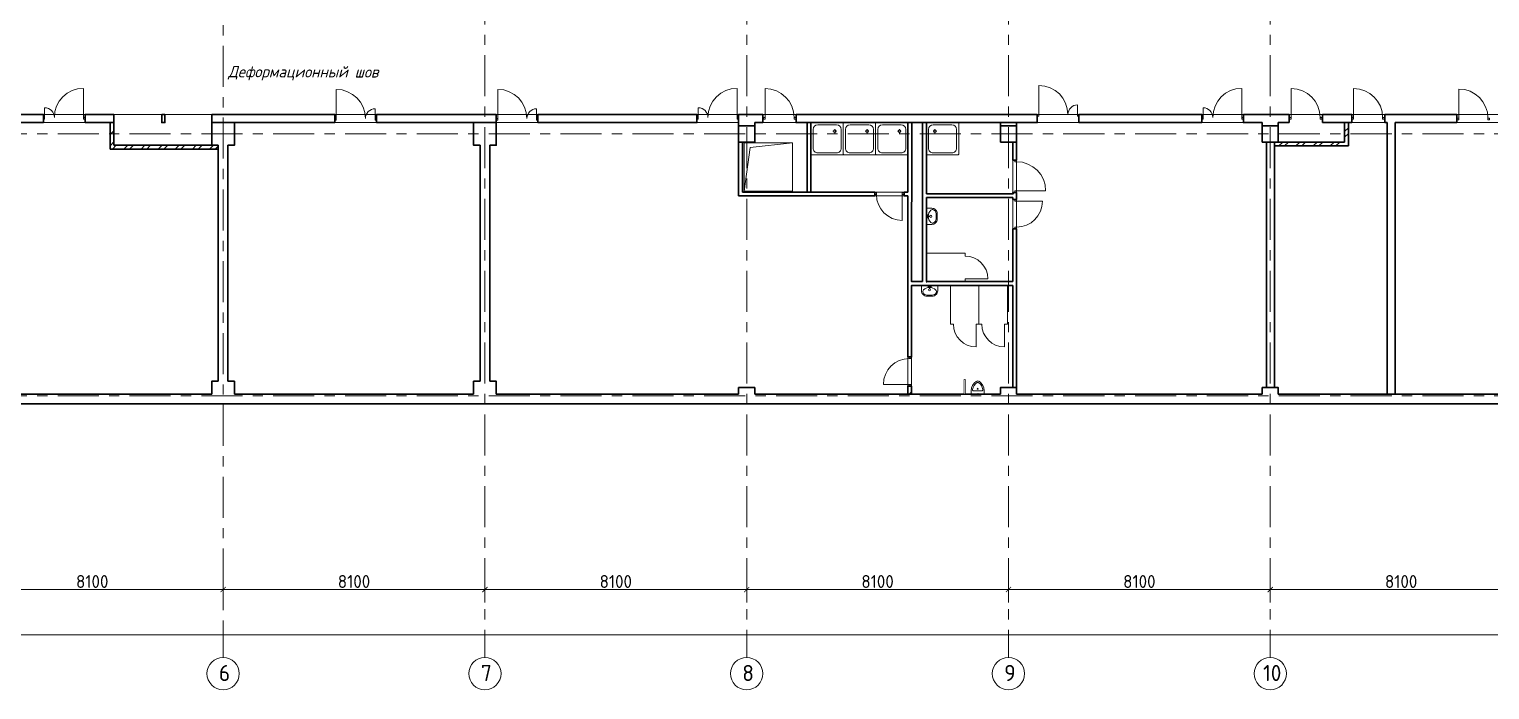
# Model space of a CAD drawing. Header units: millimetres. Extents: x -813692 to 807431, y 0 to 1813163.
# Drawn here: x -203109 to -157916, y 774278 to 794719 of the extents above; entities that cross this region are included whole.
import ezdxf

# ---------------------------------------------------------------- set-up
doc = ezdxf.new("R2010")
doc.units = ezdxf.units.MM
doc.set_wipeout_variables(frame=1)
doc.linetypes.add('Wipeout_Contour', pattern=[1000, 0, -1000])
doc.linetypes.add('Линия сетки', pattern=[22.225, 12.7, -3.175, 3.175, -3.175])
for name, color, linetype, lineweight in [('A-ANNO-DIMS', 7, 'Continuous', 9), ('KR_0.35', 252, 'Continuous', 35), ('S-GRID', 252, 'Continuous', 9), ('АР_двери', 252, 'Continuous', 0), ('АР_кирпич250', 252, 'Continuous', 30), ('АР_кирпичные перегородки 120', 252, 'Continuous', 30), ('АР_монолит', 252, 'Continuous', 50), ('АР_Площади', 252, 'Continuous', 0), ('АР_тонкая линия', 252, 'Continuous', 5)]:
    doc.layers.add(name, color=color, linetype=linetype, lineweight=lineweight)
for name, color, linetype in [('АР_Сантехника', 252, 'Continuous'), ('Внутренние стены', 7, 'Continuous'), ('Сантехника и мебель', 7, 'Continuous')]:
    doc.layers.add(name, color=color, linetype=linetype)
doc.styles.add('GOST 2.304', font='')
doc.styles.add('GOST-2.304_Type-B_italic', font='')
doc.styles.get('GOST 2.304').set_extended_font_data('GOST Common')
doc.styles.get('GOST-2.304_Type-B_italic').set_extended_font_data('GOST Common', italic=True)
doc.dimstyles.new('М-200', dxfattribs={"dimtxt": 400, "dimasz": 160, "dimexe": 200, "dimexo": 400, "dimgap": 50, "dimtad": 1, "dimdec": 0, "dimzin": 0, "dimdsep": 46, "dimtxsty": 'GOST 2.304', "dimblk": 'ARCHTICK', "dimcen": 180, "dimdle": 200, "dimadec": 0, "dimazin": 0, "dimtfac": 1, "dimtdec": 0, "dimtmove": 1, "dimatfit": 0, "dimfxl": 1, "dimtolj": 1, "dimtzin": 0, "dimarcsym": 0})

# ---------------------------------------------------------------- blocks, each defined once
blk = doc.blocks.new('КР_подвал')
at = {"layer": 'KR_0.35', "ltscale": 200}
for points in [[(137700, 11750), (137700, -500), (-850, -500), (-850, 12790), (1051, 15608)], [(40400, 7500), (40600, 7500), (40600, 8200), (39900, 8200), (39900, 7500), (40100, 7500)], [(48500, 7500), (48700, 7500), (48700, 8200), (48000, 8200), (48000, 7500), (48200, 7500)], [(40100, 7500), (40100, 200)], [(40400, 7500), (40400, 200)], [(48200, 7500), (48200, 200)], [(48500, 7500), (48500, 200)], [(40100, 200), (39900, 200), (39900, -200)], [(40600, -200), (40600, 200), (40400, 200)], [(48200, 200), (48000, 200), (48000, -200)], [(48700, -200), (48700, 200), (48500, 200)], [(32400, -200), (39900, -200)], [(40600, -200), (48000, -200)], [(48700, -200), (56200, -200)], [(56700, -200), (56700, 0), (56200, 0), (56200, -200)], [(56700, -200), (64300, -200)], [(64800, -200), (64800, 0), (64300, 0), (64300, -200)], [(64800, -200), (72400, -200)], [(72900, -200), (72900, 0), (72400, 0), (72400, -200)], [(72900, -200), (80500, -200)]]:
    blk.add_lwpolyline(points, dxfattribs=at)
for points in [[(56200, 7600), (56700, 7600), (56700, 8100), (56200, 8100)], [(64300, 7600), (64800, 7600), (64800, 8100), (64300, 8100)], [(72400, 7600), (72900, 7600), (72900, 8100), (72400, 8100)]]:
    blk.add_lwpolyline(points, close=True, dxfattribs=at)
blk = doc.blocks.new('s_46')
at = {"layer": 'АР_Сантехника', "lineweight": 0, "ltscale": 600}
h = blk.add_hatch(color=256, dxfattribs=at)
edge = h.paths.add_edge_path()
edge.add_line((13, 62), (14, 54))
edge.add_ellipse((4, 52), major_axis=(-10.1, 0), ratio=1, start_angle=540, end_angle=550.1755, ccw=False)
edge.add_arc((4, 52), 10.1, 270, 360, ccw=False)
edge.add_line((4, 42), (4, 41))
edge.add_line((4, 41), (12, 41))
edge.add_arc((4, 52), 13.4, 664.6981, 766.4848)
h.paths.add_polyline_path([(4, 41), (-3, 41, 0.152567), (4, 39)])
h.paths.add_polyline_path([(12, 41), (4, 41), (4, 39, 0.152567)])
h.paths.add_polyline_path([(-6, 54), (-5, 62, 0.475833), (-3, 41), (4, 41), (4, 42, -0.46724)])
for p, q in [((-6, 52), (-1, 110)), ((-6, 52), (-1, 110)), ((9, 110), (14, 54)), ((14, 52), (9, 110)), ((14, 54), (14, 52))]:
    blk.add_line(p, q, dxfattribs=at)
blk.add_lwpolyline([(-221, 171, -0.414214), (-71, 321), (79, 321, -0.414214), (229, 171), (229, 41), (209, 21), (-201, 21), (-221, 41)], format="xyb", close=True, dxfattribs=at)
blk.add_lwpolyline([(12, 75, 0.181638), (172, 142, 0.326351), (188, 223, 0.289814), (79, 291), (-71, 291, 0.289814), (-179, 223, 0.326351), (-164, 142, 0.181638), (-4, 75)], format="xyb", dxfattribs=at)
for points in [[(-17, 67), (-17, 68), (-17, 68), (-17, 68), (-18, 68), (-18, 68), (-18, 68), (-18, 68), (-18, 68), (-18, 68), (-18, 69), (-19, 69), (-19, 69), (-19, 69), (-19, 69), (-19, 69), (-19, 69), (-19, 69), (-20, 69), (-20, 69), (-20, 69), (-20, 69), (-20, 70), (-21, 70), (-21, 70), (-21, 70), (-21, 70), (-21, 70), (-21, 70), (-22, 70), (-22, 71), (-22, 71), (-22, 71), (-22, 71), (-22, 70), (-23, 70), (-23, 70), (-23, 70), (-23, 70), (-23, 70), (-24, 71), (-24, 71), (-24, 71), (-24, 71), (-24, 71), (-25, 71), (-25, 71), (-25, 71), (-25, 71), (-25, 71), (-25, 71), (-26, 71), (-26, 71), (-26, 71), (-26, 71), (-26, 71), (-27, 71), (-27, 71), (-27, 71), (-27, 71), (-27, 71), (-28, 71), (-28, 71), (-28, 71), (-28, 71), (-28, 71), (-29, 71), (-29, 70), (-29, 70), (-29, 70), (-29, 70), (-30, 70), (-30, 70), (-30, 70), (-31, 70), (-31, 70), (-31, 70), (-31, 69), (-32, 68), (-32, 68), (-33, 68), (-33, 68), (-34, 68), (-34, 68), (-34, 68), (-34, 67), (-34, 67), (-34, 67), (-34, 67), (-35, 67), (-35, 66), (-35, 66), (-35, 66), (-35, 66), (-36, 66), (-36, 66), (-36, 66), (-36, 65), (-36, 65), (-36, 65), (-36, 65), (-36, 65), (-36, 64), (-36, 64), (-36, 64), (-36, 64), (-36, 64), (-37, 64), (-37, 64), (-37, 63), (-37, 63), (-37, 63), (-37, 63), (-37, 63), (-37, 63), (-37, 62), (-37, 62), (-37, 62), (-37, 62), (-37, 62), (-37, 61), (-37, 61), (-37, 61), (-38, 61), (-38, 61), (-38, 61), (-38, 60), (-38, 60), (-38, 60), (-38, 60), (-38, 60), (-38, 59), (-37, 59), (-37, 59), (-37, 59), (-37, 59), (-37, 58), (-38, 58), (-38, 58), (-38, 58), (-38, 58), (-38, 57), (-38, 57), (-38, 57), (-38, 57), (-38, 57), (-37, 57), (-37, 56), (-37, 56), (-37, 56), (-37, 56), (-37, 56), (-37, 55), (-37, 55), (-37, 55), (-37, 55), (-37, 55), (-37, 54), (-37, 54), (-37, 54), (-37, 54), (-37, 54), (-36, 54), (-36, 54), (-36, 53), (-36, 53), (-36, 53), (-36, 53), (-36, 53), (-36, 52), (-36, 52), (-36, 52), (-36, 52), (-36, 52), (-36, 52), (-35, 51), (-35, 51), (-35, 51), (-35, 51), (-35, 51), (-34, 51), (-34, 51), (-34, 51), (-34, 51), (-34, 50), (-34, 50), (-34, 50), (-34, 50), (-34, 50), (-34, 49), (-33, 49), (-33, 49), (-33, 49), (-33, 49), (-33, 49), (-32, 49), (-32, 49), (-32, 49), (-32, 49), (-32, 49), (-32, 49), (-31, 48), (-31, 48), (-31, 48), (-31, 48), (-31, 48), (-31, 48), (-31, 48), (-30, 48), (-30, 48), (-30, 48), (-30, 48), (-30, 48), (-29, 48), (-29, 48), (-29, 47), (-29, 47), (-29, 47), (-28, 47), (-28, 47), (-28, 47), (-28, 47), (-28, 47), (-28, 47), (-27, 47), (-27, 47), (-27, 47), (-27, 47), (-27, 47), (-26, 47), (-26, 47), (-26, 47), (-26, 47), (-26, 47), (-25, 47), (-25, 47), (-25, 47), (-25, 46), (-25, 46), (-25, 47), (-24, 47), (-24, 47), (-24, 47), (-24, 47), (-24, 47), (-23, 47), (-23, 47), (-23, 47), (-23, 47), (-23, 47), (-22, 47), (-22, 47), (-22, 47), (-22, 47), (-22, 47), (-22, 47), (-21, 47), (-21, 47), (-21, 48), (-21, 48), (-21, 48), (-21, 48), (-20, 48), (-20, 48), (-20, 48), (-20, 48), (-20, 48), (-19, 48), (-19, 48), (-19, 48), (-19, 48), (-19, 48), (-19, 49), (-19, 49), (-18, 49), (-18, 49), (-18, 49), (-18, 50), (-18, 50), (-18, 50), (-18, 50), (-17, 50), (-17, 50), (-17, 50), (-17, 50), (-17, 50), (-17, 50), (-16, 50), (-16, 51), (-16, 51), (-16, 51), (-16, 51), (-16, 51), (-16, 52), (-16, 52), (-16, 52), (-16, 52), (-15, 52), (-15, 52), (-15, 52), (-15, 53), (-15, 53), (-15, 53), (-15, 53), (-15, 53), (-15, 53), (-15, 54), (-15, 54), (-15, 54), (-15, 54), (-15, 54), (-14, 55), (-14, 55), (-14, 55), (-14, 55), (-14, 55), (-14, 55), (-14, 56), (-14, 56), (-14, 56), (-14, 56), (-14, 56), (-14, 56), (-14, 57), (-14, 57), (-14, 57), (-14, 57), (-14, 57), (-14, 58), (-14, 58), (-13, 58), (-13, 58), (-13, 58), (-13, 59), (-13, 59), (-13, 59), (-13, 59), (-13, 59), (-13, 60), (-14, 60), (-14, 60), (-14, 60), (-14, 60), (-14, 60), (-14, 61), (-14, 61), (-14, 61), (-14, 61), (-14, 61), (-14, 62), (-14, 62), (-14, 62), (-14, 62), (-14, 62), (-14, 62), (-14, 63), (-14, 63), (-14, 63), (-15, 63), (-15, 63), (-15, 64), (-15, 64), (-15, 64), (-15, 64), (-15, 64), (-15, 65), (-15, 65), (-15, 65), (-15, 65), (-15, 65), (-15, 65), (-15, 65), (-16, 65), (-16, 66), (-16, 66), (-16, 66), (-16, 66), (-16, 66), (-16, 67), (-16, 67), (-16, 67), (-16, 67), (-17, 67), (-17, 67)], [(22, 61), (22, 61), (22, 61), (22, 62), (22, 62), (22, 62), (22, 62), (22, 62), (22, 62), (23, 63), (23, 63), (23, 63), (23, 63), (23, 63), (23, 64), (23, 64), (23, 64), (23, 64), (23, 64), (23, 65), (23, 65), (23, 65), (23, 65), (24, 65), (24, 65), (24, 65), (24, 65), (24, 66), (24, 66), (24, 66), (25, 66), (25, 66), (25, 67), (25, 67), (25, 67), (25, 67), (25, 67), (25, 67), (25, 67), (25, 68), (26, 68), (26, 68), (26, 68), (26, 68), (26, 68), (27, 68), (27, 68), (27, 68), (27, 69), (27, 69), (27, 69), (27, 69), (27, 69), (28, 69), (28, 69), (28, 69), (28, 69), (28, 69), (29, 69), (29, 69), (29, 70), (29, 70), (29, 70), (29, 70), (30, 70), (30, 70), (30, 70), (30, 70), (30, 71), (30, 71), (31, 71), (31, 71), (31, 70), (31, 70), (31, 70), (32, 70), (32, 70), (32, 70), (32, 71), (32, 71), (32, 71), (33, 71), (33, 71), (33, 71), (33, 71), (33, 71), (34, 71), (34, 71), (34, 71), (34, 71), (34, 71), (34, 71), (35, 71), (35, 71), (35, 71), (35, 71), (36, 71), (36, 71), (36, 71), (36, 71), (36, 71), (36, 71), (37, 71), (37, 71), (37, 71), (37, 70), (37, 70), (38, 70), (38, 70), (38, 70), (38, 70), (39, 70), (39, 70), (39, 70), (40, 70), (40, 69), (40, 68), (41, 68), (41, 68), (42, 68), (42, 68), (42, 68), (42, 68), (42, 67), (43, 67), (43, 67), (43, 67), (43, 67), (43, 66), (43, 66), (44, 66), (44, 66), (44, 66), (44, 66), (44, 66), (44, 65), (44, 65), (44, 65), (44, 65), (44, 65), (44, 64), (44, 64), (45, 64), (45, 64), (45, 64), (45, 64), (45, 64), (45, 63), (45, 63), (45, 63), (45, 63), (45, 63), (45, 63), (45, 62), (45, 62), (45, 62), (45, 62), (45, 62), (46, 61), (46, 61), (46, 61), (46, 61), (46, 61), (46, 61), (46, 60), (46, 60), (46, 60), (46, 60), (46, 60), (46, 59), (46, 59), (46, 59), (46, 59), (46, 59), (46, 58), (46, 58), (46, 58), (46, 58), (46, 58), (46, 57), (46, 57), (46, 57), (46, 57), (46, 57), (46, 57), (46, 56), (46, 56), (45, 56), (45, 56), (45, 56), (45, 55), (45, 55), (45, 55), (45, 55), (45, 55), (45, 54), (45, 54), (45, 54), (45, 54), (45, 54), (45, 54), (45, 54), (45, 53), (44, 53), (44, 53), (44, 53), (44, 53), (44, 52), (44, 52), (44, 52), (44, 52), (44, 52), (44, 52), (44, 51), (44, 51), (43, 51), (43, 51), (43, 51), (43, 51), (43, 51), (43, 51), (42, 51), (42, 50), (42, 50), (42, 50), (42, 50), (42, 50), (42, 49), (42, 49), (42, 49), (41, 49), (41, 49), (41, 49), (41, 49), (41, 49), (40, 49), (40, 49), (40, 49), (40, 49), (40, 48), (40, 48), (40, 48), (39, 48), (39, 48), (39, 48), (39, 48), (39, 48), (39, 48), (38, 48), (38, 48), (38, 48), (38, 48), (38, 48), (37, 47), (37, 47), (37, 47), (37, 47), (37, 47), (37, 47), (36, 47), (36, 47), (36, 47), (36, 47), (36, 47), (36, 47), (35, 47), (35, 47), (35, 47), (35, 47), (34, 47), (34, 47), (34, 47), (34, 47), (34, 47), (34, 47), (33, 46), (33, 46), (33, 47), (33, 47), (33, 47), (32, 47), (32, 47), (32, 47), (32, 47), (32, 47), (32, 47), (31, 47), (31, 47), (31, 47), (31, 47), (31, 47), (30, 47), (30, 47), (30, 47), (30, 47), (30, 47), (30, 48), (29, 48), (29, 48), (29, 48), (29, 48), (29, 48), (29, 48), (28, 48), (28, 48), (28, 48), (28, 48), (28, 48), (27, 48), (27, 48), (27, 49), (27, 49), (27, 49), (27, 49), (27, 49), (27, 50), (26, 50), (26, 50), (26, 50), (26, 50), (26, 50), (25, 50), (25, 50), (25, 50), (25, 50), (25, 50), (25, 51), (25, 51), (25, 51), (25, 51), (25, 51), (24, 52), (24, 52), (24, 52), (24, 52), (24, 52), (24, 52), (24, 52), (23, 53), (23, 53), (23, 53), (23, 53), (23, 53), (23, 53), (23, 54), (23, 54), (23, 54), (23, 54), (23, 54), (23, 55), (23, 55), (23, 55), (22, 55), (22, 55), (22, 55), (22, 56), (22, 56), (22, 56), (22, 56), (22, 56), (22, 56), (22, 57), (22, 57), (22, 57), (22, 57), (22, 57), (22, 58), (22, 58), (22, 58), (22, 58), (22, 58), (22, 59), (22, 59), (22, 59), (22, 59), (22, 59), (22, 60), (22, 60), (22, 60), (22, 60), (22, 60), (22, 60), (22, 61), (22, 61)]]:
    blk.add_lwpolyline(points, close=True, dxfattribs=at)
blk.add_circle((4, 146), 28, dxfattribs=at)
for centre, radius, start, end in [((4, 52), 10.1, 169.8245, 0), ((4, 108), 5.42, 24.6783, 155.3217)]:
    blk.add_arc(centre, radius, start, end, dxfattribs=at)
for centre, major_axis, ratio, start_param, end_param in [((4, 52), (-10.1, 0), 1, 6.10559, 9.602373), ((4, 110), (-4.93, 0), 0.641024, 3.141593, 6.283185)]:
    blk.add_ellipse(centre, major_axis=major_axis, ratio=ratio, start_param=start_param, end_param=end_param, dxfattribs=at)
blk = doc.blocks.new('поддон')
at = {"layer": 'АР_Сантехника', "linetype": 'Continuous', "lineweight": 0}
for p, q in [((0, -975), (0, -25)), ((975, 0), (25, 0)), ((62, -788), (62, -213)), ((207, -264), (247, -264)), ((787, -63), (212, -63)), ((264, -247), (264, -207)), ((264, -321), (264, -282)), ((281, -264), (321, -264)), ((937, -788), (937, -213)), ((1000, -975), (1000, -25)), ((975, -1000), (25, -1000)), ((787, -938), (212, -938))]:
    blk.add_line(p, q, dxfattribs=at)
at = {"layer": 'АР_Сантехника', "linetype": 'Continuous', "lineweight": 0, "extrusion": (0, 0, -1)}
for centre, major_axis, start_param, end_param in [((25, -25), (-17.7, 17.7), 5.497787, 7.068583), ((212, -213), (106, 106), 3.926991, 5.497787), ((264, -264), (-30.9, 30.9), 3.926991, 10.210176), ((264, -264), (-22.1, 22.1), 3.926991, 10.210176), ((787, -213), (-106, 106), 0.785398, 2.356194), ((975, -25), (17.7, 17.7), -0.785398, 0.785398), ((212, -788), (106, 106), 2.356194, 3.926991), ((787, -788), (-106, 106), 2.356194, 3.926991), ((25, -975), (17.7, 17.7), 2.356194, 3.926991), ((975, -975), (-17.7, 17.7), 2.356194, 3.926991)]:
    blk.add_ellipse(centre, major_axis=major_axis, ratio=1, start_param=start_param, end_param=end_param, dxfattribs=at)
blk = doc.blocks.new('Д-900-ОП-П')
at = {"layer": 'АР_двери'}
for points in [[(-348.5, -312.5), (-348.5, 487.5)], [(-348.5, -312.5), (-398.5, -312.5), (-398.5, -362.5), (-348.5, -362.5), (-348.5, -312.5)], [(501.5, -312.5), (451.5, -312.5), (451.5, -362.5), (501.5, -362.5), (501.5, -312.5)]]:
    blk.add_lwpolyline(points, dxfattribs=at)
blk.add_arc((-348.5, -312.5), 800, 0, 90, dxfattribs=at)
blk = doc.blocks.new('Д-1000-ОП-Л')
at = {"layer": 'АР_двери'}
for points in [[(-318.5, -560), (-318.5, 340)], [(-1268.5, -560), (-1218.5, -560), (-1218.5, -610), (-1268.5, -610), (-1268.5, -560)], [(-318.5, -560), (-268.5, -560), (-268.5, -610), (-318.5, -610), (-318.5, -560)]]:
    blk.add_lwpolyline(points, dxfattribs=at)
blk.add_arc((-318.5, -560), 900, 90, 180, dxfattribs=at)
blk = doc.blocks.new('писсуар')
at = {"layer": 'АР_Сантехника', "linetype": 'Continuous', "lineweight": 5}
for p, q in [((0, 203), (102, 203)), ((102, -125), (102, 125)), ((102, -203), (0, -203))]:
    blk.add_line(p, q, dxfattribs=at)
at = {"layer": 'АР_Сантехника'}
blk.add_line((0, 203), (0, -203), dxfattribs=at)
at = {"layer": 'АР_Сантехника', "linetype": 'Continuous', "lineweight": 5}
for centre, major_axis, start_param, end_param in [((0, 0), (9.55, 9.55), 3.926991, 7.068583), ((102, -142), (-244, 244), 4.483531, 5.497787), ((137, 125), (25.1, 25.1), 0.66221, 2.356194), ((102, -142), (215, 215), 6.054386, 6.937203), ((166, 0), (8.91, 8.91), 0.785398, 7.068583), ((330, 0), (-25.1, 25.1), 3.370392, 4.48359), ((330, 0), (53.8, 53.8), 4.941247, 6.054328), ((102, 142), (244, 244), 3.926991, 4.941247), ((137, -125), (25.1, 25.1), 2.356194, 4.050179), ((102, 142), (-215, 215), 2.487575, 3.370392)]:
    blk.add_ellipse(centre, major_axis=major_axis, ratio=1, start_param=start_param, end_param=end_param, dxfattribs=at)
blk = doc.blocks.new('Панель Сантехнической Перегородки 27')
at = {"layer": 'АР_Сантехника', "linetype": 'Continuous', "lineweight": 0}
for p, q in [((17, 19), (17, 25)), ((18, 8), (17, 19)), ((18, 0), (18, 8)), ((73, 0), (72, 25)), ((119, 0), (118, 25)), ((176, 0), (176, 25)), ((223, 0), (222, 25)), ((256, 21), (256, 25)), ((256, 10), (256, 21)), ((257, 0), (256, 10)), ((310, 0), (309, 25)), ((357, 0), (355, 25)), ((416, 5), (416, 25)), ((416, 0), (416, 5))]:
    blk.add_line(p, q, dxfattribs=at)
at = {"layer": 'АР_Сантехника', "linetype": 'Continuous', "lineweight": 0, "flags": 128}
blk.add_lwpolyline([(450, 0), (450, 25), (0, 25), (0, 0)], close=True, dxfattribs=at)
at = {"linetype": 'Wipeout_Contour', "lineweight": 0, "ltscale": 925.933607}
blk.add_wipeout([(450, 0), (450, 25), (0, 25), (0, 0)], dxfattribs=at).dxf.layer = 'АР_Сантехника'
blk = doc.blocks.new('Д-1300-ДП-П')
at = {"layer": 'АР_двери'}
for points in [[(-488.5, -185), (-488.5, 715)], [(711.5, -185), (711.5, 115)], [(-488.5, -185), (-538.5, -185), (-538.5, -235), (-488.5, -235), (-488.5, -185)], [(761.5, -185), (711.5, -185), (711.5, -235), (761.5, -235), (761.5, -185)]]:
    blk.add_lwpolyline(points, dxfattribs=at)
for centre, radius, start, end in [((-488.5, -185), 900, 0, 90), ((711.5, -185), 300, 90, 180)]:
    blk.add_arc(centre, radius, start, end, dxfattribs=at)
blk = doc.blocks.new('_ArchTick')
at = {"color": 0, "linetype": 'ByBlock', "const_width": 0.15}
blk.add_lwpolyline([(-0.5, -0.5), (0.5, 0.5)], dxfattribs=at)
blk = doc.blocks.new('*D54')
at = {"layer": 'A-ANNO-DIMS', "color": 0, "lineweight": -2, "transparency": 16777216}
for p, q in [((-404804, -221203), (-165504, -221203)), ((-404604, -221462), (-404604, -221403)), ((-165704, -221462), (-165704, -221403))]:
    blk.add_line(p, q, dxfattribs=at)
at = {"layer": 'Defpoints', "color": 0, "lineweight": 30, "transparency": 16777216}
for p in [(-404604, -221062), (-165704, -221062), (-165704, -221203)]:
    blk.add_point(p, dxfattribs=at)
at = {"layer": 'A-ANNO-DIMS', "color": 0, "lineweight": -2, "transparency": 16777216, "xscale": 160, "yscale": 160, "zscale": 160, "rotation": 180}
blk.add_blockref('_ArchTick', (-404604, -221203), dxfattribs=at)
at = {"layer": 'A-ANNO-DIMS', "color": 0, "lineweight": -2, "transparency": 16777216, "xscale": 160, "yscale": 160, "zscale": 160}
blk.add_blockref('_ArchTick', (-165704, -221203), dxfattribs=at)
at = {"layer": 'A-ANNO-DIMS', "color": 0, "transparency": 16777216, "insert": (-285154, -220953), "char_height": 400, "width": 850.41, "attachment_point": 5, "style": 'GOST 2.304'}
blk.add_mtext('\\A1;238900', dxfattribs=at)
blk = doc.blocks.new('*D58')
at = {"layer": 'A-ANNO-DIMS', "color": 0, "lineweight": -2, "transparency": 16777216}
for p, q in [((-372204, -220206), (-372204, -219603)), ((-364104, -220206), (-364104, -219603)), ((-372404, -219803), (-363904, -219803))]:
    blk.add_line(p, q, dxfattribs=at)
at = {"layer": 'Defpoints', "color": 0, "lineweight": 30, "transparency": 16777216}
for p in [(-364104, -219803), (-372204, -220606), (-364104, -220606)]:
    blk.add_point(p, dxfattribs=at)
at = {"layer": 'A-ANNO-DIMS', "color": 0, "lineweight": -2, "transparency": 16777216, "xscale": 160, "yscale": 160, "zscale": 160, "rotation": 180}
blk.add_blockref('_ArchTick', (-372204, -219803), dxfattribs=at)
at = {"layer": 'A-ANNO-DIMS', "color": 0, "lineweight": -2, "transparency": 16777216, "xscale": 160, "yscale": 160, "zscale": 160}
blk.add_blockref('_ArchTick', (-364104, -219803), dxfattribs=at)
at = {"layer": 'A-ANNO-DIMS', "color": 0, "transparency": 16777216, "insert": (-368154, -219553), "char_height": 400, "width": 2.79, "attachment_point": 5, "style": 'GOST 2.304'}
blk.add_mtext('\\A1;8100', dxfattribs=at)
blk = doc.blocks.new('*D59')
at = {"layer": 'A-ANNO-DIMS', "color": 0, "lineweight": -2, "transparency": 16777216}
for p, q in [((-364104, -220206), (-364104, -219603)), ((-356004, -220206), (-356004, -219603)), ((-364304, -219803), (-355804, -219803))]:
    blk.add_line(p, q, dxfattribs=at)
at = {"layer": 'Defpoints', "color": 0, "lineweight": 30, "transparency": 16777216}
for p in [(-356004, -219803), (-364104, -220606), (-356004, -220606)]:
    blk.add_point(p, dxfattribs=at)
at = {"layer": 'A-ANNO-DIMS', "color": 0, "lineweight": -2, "transparency": 16777216, "xscale": 160, "yscale": 160, "zscale": 160, "rotation": 180}
blk.add_blockref('_ArchTick', (-364104, -219803), dxfattribs=at)
at = {"layer": 'A-ANNO-DIMS', "color": 0, "lineweight": -2, "transparency": 16777216, "xscale": 160, "yscale": 160, "zscale": 160}
blk.add_blockref('_ArchTick', (-356004, -219803), dxfattribs=at)
at = {"layer": 'A-ANNO-DIMS', "color": 0, "transparency": 16777216, "insert": (-360054, -219553), "char_height": 400, "width": 2.79, "attachment_point": 5, "style": 'GOST 2.304'}
blk.add_mtext('\\A1;8100', dxfattribs=at)
blk = doc.blocks.new('*D60')
at = {"layer": 'A-ANNO-DIMS', "color": 0, "lineweight": -2, "transparency": 16777216}
for p, q in [((-356004, -220206), (-356004, -219603)), ((-347904, -220206), (-347904, -219603)), ((-356204, -219803), (-347704, -219803))]:
    blk.add_line(p, q, dxfattribs=at)
at = {"layer": 'Defpoints', "color": 0, "lineweight": 30, "transparency": 16777216}
for p in [(-347904, -219803), (-356004, -220606), (-347904, -220606)]:
    blk.add_point(p, dxfattribs=at)
at = {"layer": 'A-ANNO-DIMS', "color": 0, "lineweight": -2, "transparency": 16777216, "xscale": 160, "yscale": 160, "zscale": 160, "rotation": 180}
blk.add_blockref('_ArchTick', (-356004, -219803), dxfattribs=at)
at = {"layer": 'A-ANNO-DIMS', "color": 0, "lineweight": -2, "transparency": 16777216, "xscale": 160, "yscale": 160, "zscale": 160}
blk.add_blockref('_ArchTick', (-347904, -219803), dxfattribs=at)
at = {"layer": 'A-ANNO-DIMS', "color": 0, "transparency": 16777216, "insert": (-351954, -219553), "char_height": 400, "width": 2.79, "attachment_point": 5, "style": 'GOST 2.304'}
blk.add_mtext('\\A1;8100', dxfattribs=at)
blk = doc.blocks.new('*D61')
at = {"layer": 'A-ANNO-DIMS', "color": 0, "lineweight": -2, "transparency": 16777216}
for p, q in [((-347904, -220206), (-347904, -219603)), ((-339804, -220206), (-339804, -219603)), ((-348104, -219803), (-339604, -219803))]:
    blk.add_line(p, q, dxfattribs=at)
at = {"layer": 'Defpoints', "color": 0, "lineweight": 30, "transparency": 16777216}
for p in [(-339804, -219803), (-347904, -220606), (-339804, -220606)]:
    blk.add_point(p, dxfattribs=at)
at = {"layer": 'A-ANNO-DIMS', "color": 0, "lineweight": -2, "transparency": 16777216, "xscale": 160, "yscale": 160, "zscale": 160, "rotation": 180}
blk.add_blockref('_ArchTick', (-347904, -219803), dxfattribs=at)
at = {"layer": 'A-ANNO-DIMS', "color": 0, "lineweight": -2, "transparency": 16777216, "xscale": 160, "yscale": 160, "zscale": 160}
blk.add_blockref('_ArchTick', (-339804, -219803), dxfattribs=at)
at = {"layer": 'A-ANNO-DIMS', "color": 0, "transparency": 16777216, "insert": (-343854, -219553), "char_height": 400, "width": 2.79, "attachment_point": 5, "style": 'GOST 2.304'}
blk.add_mtext('\\A1;8100', dxfattribs=at)
blk = doc.blocks.new('*D62')
at = {"layer": 'A-ANNO-DIMS', "color": 0, "lineweight": -2, "transparency": 16777216}
for p, q in [((-339804, -220206), (-339804, -219603)), ((-331704, -220206), (-331704, -219603)), ((-340004, -219803), (-331504, -219803))]:
    blk.add_line(p, q, dxfattribs=at)
at = {"layer": 'Defpoints', "color": 0, "lineweight": 30, "transparency": 16777216}
for p in [(-331704, -219803), (-339804, -220606), (-331704, -220606)]:
    blk.add_point(p, dxfattribs=at)
at = {"layer": 'A-ANNO-DIMS', "color": 0, "lineweight": -2, "transparency": 16777216, "xscale": 160, "yscale": 160, "zscale": 160, "rotation": 180}
blk.add_blockref('_ArchTick', (-339804, -219803), dxfattribs=at)
at = {"layer": 'A-ANNO-DIMS', "color": 0, "lineweight": -2, "transparency": 16777216, "xscale": 160, "yscale": 160, "zscale": 160}
blk.add_blockref('_ArchTick', (-331704, -219803), dxfattribs=at)
at = {"layer": 'A-ANNO-DIMS', "color": 0, "transparency": 16777216, "insert": (-335754, -219553), "char_height": 400, "width": 2.79, "attachment_point": 5, "style": 'GOST 2.304'}
blk.add_mtext('\\A1;8100', dxfattribs=at)
blk = doc.blocks.new('*D63')
at = {"layer": 'A-ANNO-DIMS', "color": 0, "lineweight": -2, "transparency": 16777216}
for p, q in [((-331704, -220206), (-331704, -219603)), ((-323604, -220206), (-323604, -219603)), ((-331904, -219803), (-323404, -219803))]:
    blk.add_line(p, q, dxfattribs=at)
at = {"layer": 'Defpoints', "color": 0, "lineweight": 30, "transparency": 16777216}
for p in [(-323604, -219803), (-331704, -220606), (-323604, -220606)]:
    blk.add_point(p, dxfattribs=at)
at = {"layer": 'A-ANNO-DIMS', "color": 0, "lineweight": -2, "transparency": 16777216, "xscale": 160, "yscale": 160, "zscale": 160, "rotation": 180}
blk.add_blockref('_ArchTick', (-331704, -219803), dxfattribs=at)
at = {"layer": 'A-ANNO-DIMS', "color": 0, "lineweight": -2, "transparency": 16777216, "xscale": 160, "yscale": 160, "zscale": 160}
blk.add_blockref('_ArchTick', (-323604, -219803), dxfattribs=at)
at = {"layer": 'A-ANNO-DIMS', "color": 0, "transparency": 16777216, "insert": (-327654, -219553), "char_height": 400, "width": 2.79, "attachment_point": 5, "style": 'GOST 2.304'}
blk.add_mtext('\\A1;8100', dxfattribs=at)
blk = doc.blocks.new('Д-1300-ДП-Л')
at = {"layer": 'АР_двери'}
for points in [[(349, -398), (349, 502)], [(-901, -398), (-851, -398), (-851, -448), (-901, -448), (-901, -398)], [(-851, -398), (-851, -98)], [(349, -398), (399, -398), (399, -448), (349, -448), (349, -398)]]:
    blk.add_lwpolyline(points, dxfattribs=at)
for centre, radius, start, end in [((349, -398), 900, 90, 180), ((-851, -398), 300, 0, 90)]:
    blk.add_arc(centre, radius, start, end, dxfattribs=at)
blk = doc.blocks.new('Д-1000-ОП-П')
at = {"layer": 'АР_двери'}
for points in [[(-1699.5, -550), (-1699.5, 350)], [(-1699.5, -550), (-1749.5, -550), (-1749.5, -600), (-1699.5, -600), (-1699.5, -550)], [(-749.5, -550), (-799.5, -550), (-799.5, -600), (-749.5, -600), (-749.5, -550)]]:
    blk.add_lwpolyline(points, dxfattribs=at)
blk.add_arc((-1699.5, -550), 900, 0, 90, dxfattribs=at)
blk = doc.blocks.new('Оси200')
at = {"layer": 'S-GRID', "linetype": 'Линия сетки', "ltscale": 100}
for points in [[(-356003.6, -127703.3), (-356003.8, -221903.3)], [(-347903.6, -127703.3), (-347903.8, -221903.3)], [(-339803.6, -127703.3), (-339803.8, -221903.3)], [(-331703.6, -127703.3), (-331703.8, -221903.3)], [(-364103.6, -138523.2), (-364103.8, -221903.3)], [(-165703.8, -205704.1), (-412703.7, -205703.6)], [(-165703.8, -213803.7), (-412703.7, -213803.6)]]:
    blk.add_lwpolyline(points, dxfattribs=at)
at = {"layer": 'S-GRID'}
for centre in [(-364103.8, -222403.3), (-356003.8, -222403.4), (-347903.8, -222403.4), (-339803.8, -222403.4), (-331703.8, -222403.4)]:
    blk.add_circle(centre, 500, dxfattribs=at)
at = {"layer": 'S-GRID', "char_height": 500, "attachment_point": 5, "rotation": 359.9, "style": 'GOST 2.304'}
for s, insert in [('6', (-364059.6, -222383.5)), ('7', (-355959.4, -222383.5)), ('8', (-347859.6, -222383.5)), ('9', (-339759.6, -222383.5)), ('10', (-331643.3, -222383.7))]:
    blk.add_mtext(s, dxfattribs=dict(at, insert=insert))
at = {"layer": 'A-ANNO-DIMS'}
for base, p1, p2, picture, middle in [((-364103.8, -219803.4), (-372203.8, -220606.1), (-364103.8, -220606.1), '*D58', (-368153.8, -219553.4)), ((-356003.8, -219803.4), (-364103.8, -220606.1), (-356003.8, -220606.1), '*D59', (-360053.8, -219553.4)), ((-347903.8, -219803.4), (-356003.8, -220606.1), (-347903.8, -220606.1), '*D60', (-351953.8, -219553.4)), ((-339803.8, -219803.4), (-347903.8, -220606.1), (-339803.8, -220606.1), '*D61', (-343853.8, -219553.4)), ((-331703.8, -219803.4), (-339803.8, -220606.1), (-331703.8, -220606.2), '*D62', (-335753.8, -219553.4)), ((-323603.8, -219803.4), (-331703.8, -220606.2), (-323603.8, -220606.2), '*D63', (-327653.8, -219553.4)), ((-165703.8, -221203.3), (-404603.8, -221061.9), (-165703.8, -221062.3), '*D54', (-285153.8, -220953.3))]:
    dim = blk.add_linear_dim(base=base, p1=p1, p2=p2, dimstyle='М-200', dxfattribs=at)
    dim.commit()
    dim.dimension.update_dxf_attribs({"geometry": picture, "text_midpoint": middle})

msp = doc.modelspace()

# ---------------------------------------------------------------- hatches: boundary and pattern name
at = {"layer": 'АР_кирпичные перегородки 120', "lineweight": 0}
h = msp.add_hatch(dxfattribs=at)
h.set_pattern_fill('ANSI32', color=256, scale=1000)
h.set_pattern_definition([(45, (-1241.95, 1181925.07), (-265.16504, 265.16504), []), (45, (-1065.17, 1181925.07), (-265.16504, 265.16504), [])])
h.paths.add_polyline_path([(-200488.7, 791557.5), (-200608.7, 791557.5), (-200608.7, 791007.6), (-197258.7, 791007.6), (-197258.7, 791127.6), (-200488.7, 791127.6)])
h = msp.add_hatch(dxfattribs=at)
h.set_pattern_fill('ANSI32', color=256, scale=1000)
h.set_pattern_definition([(45, (-1746.94, 1181845.07), (-265.16504, 265.16504), []), (45, (-1570.17, 1181845.07), (-265.16504, 265.16504), [])])
h.paths.add_polyline_path([(-164578.7, 791227.6), (-164578.7, 791107.6), (-162288.7, 791107.6), (-162288.7, 791477.4), (-162408.7, 791477.4), (-162408.7, 791227.6)])
h.paths.add_polyline_path([(-162288.7, 791727.6), (-162408.7, 791727.6), (-162408.7, 791477.4), (-162288.7, 791477.4)])
h = msp.add_hatch(dxfattribs=at)
h.set_pattern_fill('ANSI32', color=256, scale=1000)
h.set_pattern_definition([(45, (-1241.95, 1181845.07), (-265.16504, 265.16504), []), (45, (-1065.17, 1181845.07), (-265.16504, 265.16504), [])])
h.paths.add_polyline_path([(-172558.7, 789667.6), (-172678.7, 789667.6), (-172678.7, 789407.6), (-172558.7, 789407.6)])
h = msp.add_hatch(dxfattribs=at)
h.set_pattern_fill('ANSI32', color=256, scale=1000)
h.set_pattern_definition([(45, (-1221.2, 1181884.25), (-265.16504, 265.16504), []), (45, (-1044.44, 1181884.25), (-265.16504, 265.16504), [])])
h.paths.add_polyline_path([(-175925.2, 783427.1), (-175805.2, 783428.1), (-175805.5, 783677.5), (-175925.5, 783677.5)])

# ---------------------------------------------------------------- linework, layer by layer
at = {"layer": 'АР_кирпич250'}
for p, q in [((-201378.8, 791828), (-201378.8, 792078)), ((-201378.8, 792078), (-200488.7, 792078)), ((-201378.8, 791828), (-200488.7, 791828)), ((-200488.7, 791828), (-200488.7, 792078)), ((-197458.8, 792077.6), (-197458.7, 791827.6)), ((-193648.8, 792077.6), (-197458.8, 792077.6)), ((-193648.8, 791827.6), (-197458.7, 791827.6)), ((-193648.8, 791827.6), (-193648.8, 792077.6)), ((-192358.8, 791827.6), (-192358.8, 792077.6)), ((-192358.8, 792077.6), (-188658.7, 792077.6)), ((-189358.8, 791827.6), (-192358.8, 791827.6)), ((-189358.7, 791827.6), (-189358.8, 791827.6)), ((-188658.7, 791827.6), (-189358.7, 791827.6)), ((-188658.7, 791827.6), (-188658.8, 791827.6)), ((-188658.8, 791827.6), (-188658.7, 791827.6)), ((-188658.7, 792077.6), (-188658.7, 791827.6)), ((-181158.7, 792077.6), (-181158.7, 791827.6)), ((-181158.7, 791727.6), (-181158.7, 791827.6)), ((-180658.7, 791727.6), (-180658.7, 791827.6)), ((-180408.7, 791827.6), (-180408.7, 792077.6)), ((-173058.7, 791727.6), (-173058.7, 791827.6)), ((-172558.7, 791727.6), (-172558.7, 791827.6)), ((-170629.2, 792077.6), (-170592.2, 792077.6)), ((-170629.2, 791942.6), (-170629.2, 792077.6)), ((-170629.2, 791827.6), (-170629.2, 792077.6)), ((-170629.2, 791827.6), (-170629.2, 791942.6)), ((-170629.2, 791827.6), (-170592.2, 791827.6)), ((-166829.2, 791827.6), (-166829.2, 792077.6)), ((-164958.7, 791727.6), (-164958.7, 791827.6)), ((-164458.7, 791727.6), (-164458.7, 791827.6)), ((-164119.3, 791827.6), (-164119.3, 792077.6)), ((-163089.3, 791827.6), (-163089.3, 792077.6)), ((-162245.4, 792077.6), (-162282.4, 792077.6)), ((-158938.8, 792077.6), (-161159.3, 792077.6)), ((-161159.3, 792077.6), (-161159.3, 791827.6)), ((-161159.3, 791827.6), (-161088.7, 791827.6)), ((-161088.7, 791827.6), (-161088.7, 783427.6)), ((-160838.7, 783427.6), (-160838.7, 791827.6)), ((-160838.7, 791827.6), (-159928.6, 791827.6)), ((-159928.6, 791827.6), (-158938.8, 791827.6)), ((-158938.8, 791827.6), (-158938.8, 792077.6)), ((-164828.7, 783627.6), (-164578.7, 783627.6))]:
    msp.add_line(p, q, dxfattribs=at)
for points in [[(-205258.8, 792078), (-202668.8, 792078), (-202668.8, 791828), (-205258.8, 791828)], [(-199008.7, 792077.9), (-198908.7, 792077.9), (-198908.7, 791827.9), (-199008.7, 791827.9)], [(-187368.7, 792077.6), (-182449.1, 792077.6), (-182449.1, 791827.6), (-187368.7, 791827.6)]]:
    msp.add_lwpolyline(points, close=True, dxfattribs=at)
for points in [[(-180408.7, 792077.6), (-181158.7, 792077.6)], [(-180658.7, 791827.6), (-180408.7, 791827.6)], [(-172558.7, 791827.6), (-171919.2, 791827.6), (-171919.2, 792077.6), (-179378.6, 792077.6), (-179378.6, 791827.6), (-172558.7, 791827.6)], [(-166829.2, 792077.6), (-170629.2, 792077.6)], [(-170629.2, 791827.6), (-166829.2, 791827.6)], [(-164119.3, 792077.6), (-165539.3, 792077.6), (-165539.3, 791827.6), (-164961.7, 791827.6)], [(-164458.7, 791827.6), (-164119.3, 791827.6)], [(-163089.3, 791827.6), (-162189.3, 791827.6), (-162189.3, 792077.6), (-163089.3, 792077.6)], [(-164828.7, 791227.6), (-164828.7, 783627.6)], [(-164578.7, 783627.6), (-164578.7, 791227.6)]]:
    msp.add_lwpolyline(points, dxfattribs=at)
at = {"layer": 'АР_кирпичные перегородки 120'}
for p, q in [((-200608.7, 791007.6), (-200608.7, 791828)), ((-200608.7, 791828), (-200488.7, 791828)), ((-200488.7, 791828), (-200488.7, 791127.6)), ((-179038.9, 789677.6), (-179038.9, 791827.6)), ((-178918.9, 789677.6), (-178918.9, 791827.6)), ((-175918.9, 789678.2), (-175918.9, 791827.6)), ((-162408.7, 791227.6), (-162408.7, 791827.6)), ((-162288.7, 791107.6), (-162288.7, 791827.6)), ((-200608.7, 791727.6), (-200608.7, 791007.6)), ((-181158.7, 791336.9), (-181158.7, 789557.5)), ((-200608.7, 791007.6), (-197258.7, 791007.6)), ((-200608.7, 791007.6), (-197258.7, 791007.6)), ((-200488.7, 791127.6), (-197258.7, 791127.6)), ((-181038.7, 791227.6), (-181038.7, 789677.6)), ((-164578.7, 791227.6), (-162408.7, 791227.6)), ((-164578.7, 791107.6), (-162288.7, 791107.6)), ((-172558.7, 790667.6), (-172678.8, 790667.6)), ((-181158.7, 789557.5), (-176938.9, 789558.1)), ((-181038.7, 789677.6), (-176938.9, 789677.6)), ((-176938.9, 789558.1), (-176938.9, 789677.6)), ((-176038.9, 789678.2), (-175918.9, 789678.2)), ((-176038.9, 789558.2), (-176038.9, 789678.2)), ((-176038.9, 789558.2), (-175923, 789558.2)), ((-175923, 789558.2), (-175925.5, 784577.3)), ((-172558.7, 789667.6), (-172678.7, 789667.6)), ((-172558.7, 789445.1), (-172678.7, 789445.1)), ((-172558.7, 788545.1), (-172678.8, 788545.1))]:
    msp.add_line(p, q, dxfattribs=at)
at = {"layer": 'АР_кирпичные перегородки 120', "flags": 128}
for points in [[(-175468.7, 786909.8), (-175804.4, 786910.1), (-175800.4, 791827.6)], [(-175468.7, 791827.6), (-175468.7, 786909.8)], [(-175348.7, 789628.1), (-175348.7, 791827.6)], [(-172678.8, 791227.6), (-172678.8, 790667.6)], [(-172558.7, 790667.6), (-172558.7, 791227.6)], [(-172678.7, 789628.1), (-175348.7, 789628.1)], [(-172678.7, 789667.6), (-172678.7, 789628.1)], [(-172558.7, 789445.1), (-172558.7, 789667.6)], [(-175348.7, 786909.7), (-175348.7, 789508.1)], [(-175348.7, 789508.1), (-172678.7, 789508.1)], [(-172678.7, 789508.1), (-172678.7, 789445.1)], [(-172678.8, 788545.1), (-172678.8, 786907.6)], [(-172558.7, 783627.6), (-172558.7, 788545.1)], [(-172678.8, 786907.6), (-175348.7, 786909.7)], [(-175925.5, 784577.3), (-175808.6, 784577.3), (-175806.1, 786791.1), (-172678.8, 786787.6)], [(-172678.8, 786787.6), (-172678.8, 783627.6)], [(-175805.5, 783677.8), (-175925.5, 783677.8), (-175924.7, 783427.3)], [(-175925.2, 783427.6), (-175805.3, 783427.6), (-175805.5, 783677.5)]]:
    msp.add_lwpolyline(points, dxfattribs=at)
at = {"layer": 'АР_кирпичные перегородки 120'}
for points in [[(-197258.7, 791127.6), (-197258.7, 791007.6)], [(-172678.8, 791227.6), (-172558.9, 791227.6)]]:
    msp.add_lwpolyline(points, dxfattribs=at)
at = {"layer": 'АР_Площади', "color": 5, "ltscale": 0.5}
msp.add_lwpolyline([(-156358.8, 792077.6), (-213408.7, 792077.6)], dxfattribs=at)
at = {"layer": 'АР_Площади', "ltscale": 0.5}
for points in [[(-204958.6, 783427.7), (-204958.6, 783627.7), (-205258.6, 783627.7), (-205258.6, 791828), (-200608.7, 791828), (-200608.7, 791007.6), (-197258.7, 791007.6), (-197258.7, 783827.6), (-197458.6, 783827.7), (-197458.6, 783427.7), (-204958.7, 783427.7)], [(-196758.6, 783427.7), (-196758.7, 783827.6), (-196958.6, 783827.7), (-196958.6, 791127.6), (-196758.7, 791127.6), (-196758.7, 791827.6), (-189358.8, 791827.6), (-189358.8, 791127.7), (-189158.7, 791127.7), (-189158.7, 783827.7), (-189358.7, 783827.7), (-189358.6, 783427.7), (-196758.6, 783427.7)], [(-188658.7, 783427.6), (-188658.7, 783827.7), (-188858.6, 783827.6), (-188858.7, 791127.6), (-188658.7, 791127.7), (-188658.8, 791827.6), (-181158.7, 791827.6), (-181158.7, 789557.5), (-175923, 789558.2), (-175925.2, 783427.6), (-180658.6, 783427.7), (-180658.6, 783627.7), (-181158.7, 783627.6), (-181158.7, 783427.6), (-188658.7, 783427.6)], [(-181038.7, 789677.6), (-181038.7, 791227.6), (-180658.7, 791227.7), (-180658.7, 791827.6), (-179038.9, 791827.6), (-179038.9, 789677.6), (-181038.7, 789677.6)], [(-175348.7, 789628.1), (-175348.7, 791827.6), (-173058.7, 791827.6), (-173058.6, 791227.7), (-172678.8, 791227.6), (-172678.8, 789628.1), (-175348.7, 789628.1)], [(-172558.7, 783427.6), (-172558.7, 791827.6), (-164961.7, 791827.6), (-164958.6, 791227.7), (-164828.7, 791227.6), (-164828.7, 783627.6), (-164958.6, 783627.6), (-164958.6, 783427.7), (-172558.7, 783427.7)], [(-164458.7, 783427.6), (-164458.7, 783627.6), (-164578.7, 783627.6), (-164578.7, 791107.6), (-162288.7, 791107.6), (-162288.7, 791827.6), (-161088.7, 791827.6), (-161088.7, 783427.7), (-164458.7, 783427.7)]]:
    msp.add_lwpolyline(points, dxfattribs=at)
for points in [[(-178918.9, 791827.6), (-175919.5, 791827.6), (-175919.5, 789678.2), (-178918.9, 789678.2)], [(-160838.7, 791827.6), (-157108.6, 791827.6), (-157108.6, 783427.6), (-160838.7, 783427.6)], [(-175348.7, 789508.1), (-172678.8, 789508.1), (-172678.8, 786907.6), (-175348.7, 786907.6)]]:
    msp.add_lwpolyline(points, close=True, dxfattribs=at)
at = {"layer": 'АР_Сантехника', "linetype": 'Continuous', "lineweight": 0}
for p, q in [((-174147.4, 787789.2), (-175348.7, 787789.2)), ((-174148.7, 787789.2), (-174173.7, 787789.2)), ((-174148, 787699.2), (-174148, 787789.2)), ((-174148.7, 786909), (-175348.7, 786909.2)), ((-174148, 786999.2), (-174148.7, 786909.2)), ((-174148, 786999.2), (-173448, 786999.2)), ((-174603.5, 785587.8), (-174603.3, 786787.8)), ((-173723.3, 785586.5), (-173723.3, 786787.8)), ((-173723.3, 785612.8), (-173723.3, 786787.8)), ((-172843.3, 785586.5), (-172843.3, 786787.8)), ((-174513.3, 785587.1), (-174603.3, 785587.8)), ((-173813.3, 785587.1), (-173813.3, 784887.1)), ((-173813.3, 785587.1), (-173723.3, 785587.1)), ((-173633.3, 785587.1), (-173723.3, 785587.8)), ((-172933.3, 785587.1), (-172933.3, 784887.1)), ((-172933.3, 785587.1), (-172843.3, 785587.1))]:
    msp.add_line(p, q, dxfattribs=at)
for centre, start, end in [((-174148, 786999.2), 0, 90), ((-173813.3, 785587.1), 180, 270), ((-172933.3, 785587.1), 180, 270)]:
    msp.add_arc(centre, 700, start, end, dxfattribs=at)
at = {"layer": 'АР_тонкая линия', "color": 1}
for p, q in [((-180987.8, 791203.2), (-179487.8, 791203.2)), ((-180987.8, 791203.2), (-180987.8, 789703.2)), ((-180987.8, 789703.2), (-180805.8, 791058.1)), ((-180805.8, 791058.1), (-179487.8, 791203.2)), ((-179487.8, 791203.2), (-179487.8, 789703.2)), ((-180987.8, 789704.4), (-179487.8, 789704.4))]:
    msp.add_line(p, q, dxfattribs=at)
at = {"layer": 'Внутренние стены', "color": 7, "linetype": 'Continuous', "lineweight": 15}
msp.add_line((-172558.7, 788545.1), (-172678.8, 788545.1), dxfattribs=at)
msp.add_line((-172558.7, 788545.1), (-172678.8, 788545.1), dxfattribs=at)
at = {"layer": 'Сантехника и мебель', "color": 7, "linetype": 'Continuous', "lineweight": 20}
for p, q in [((-175348.8, 786908.9), (-175348.8, 786883.9)), ((-175348.7, 786909.2), (-175348.7, 786884.2))]:
    msp.add_line(p, q, dxfattribs=at)

# ---------------------------------------------------------------- block references
at = {"layer": 'АР_двери', "color": 0}
for name, p in [('Д-1300-ДП-Л', (-201780.1, 792387)), ('Д-1300-ДП-П', (-193117.5, 792141.2)), ('Д-1300-ДП-П', (-188120.2, 792141.2)), ('Д-1300-ДП-Л', (-181555.5, 792387)), ('Д-1000-ОП-П', (-178640.5, 792533.9)), ('Д-1300-ДП-П', (-171380.7, 792262.6)), ('Д-1300-ДП-Л', (-165937, 792387)), ('Д-1000-ОП-П', (-162361.9, 792533.9)), ('Д-1000-ОП-П', (-160431.9, 792533.9)), ('Д-1000-ОП-П', (-157173.2, 792517.1))]:
    msp.add_blockref(name, p, dxfattribs=at)
at = {"layer": 'АР_двери'}
for name, p, rotation in [('Д-1000-ОП-Л', (-171998.7, 789399.1), 270), ('Д-900-ОП-П', (-172246.2, 789046.6), 270), ('Д-900-ОП-П', (-176192.3, 784076.3), 90)]:
    msp.add_blockref(name, p, dxfattribs=dict(at, rotation=rotation))
at = {"layer": 'АР_двери', "color": 0, "rotation": 180}
msp.add_blockref('Д-900-ОП-П', (-176443.5, 789291), dxfattribs=at)
at = {"layer": 'АР_монолит'}
msp.add_blockref('КР_подвал', (-237358.6, 783627.7), dxfattribs=at)
at = {"layer": 'АР_Сантехника', "lineweight": 0, "xscale": -1}
for name, p, rotation in [('поддон', (-177918.9, 791827.7), 3.840090517570616e-05), ('поддон', (-176918.9, 791827.7), 3.840090517570616e-05), ('поддон', (-175918.9, 791827.7), 3.840090517570616e-05), ('писсуар', (-173760.7, 783427.7), 270)]:
    msp.add_blockref(name, p, dxfattribs=dict(at, rotation=rotation))
at = {"layer": 'АР_Сантехника', "lineweight": 0}
msp.add_blockref('поддон', (-175348.7, 791827.7), dxfattribs=at)
at = {"layer": 'АР_Сантехника', "lineweight": 0, "xscale": -1.111111111111111, "yscale": 1.111111111111111, "zscale": 1.111111111111111}
for p, rotation in [((-175372.4, 788923.8), 269.999999329528), ((-175253.6, 786814.1), 179.9357780968425)]:
    msp.add_blockref('s_46', p, dxfattribs=dict(at, rotation=rotation))

# ---------------------------------------------------------------- texts
at = {"layer": 'S-GRID', "linetype": 'Continuous', "lineweight": 5, "insert": (-196953, 793359.8), "char_height": 350, "attachment_point": 4, "rotation": 359.88033, "style": 'GOST-2.304_Type-B_italic'}
msp.add_mtext('\\A1;Деформационный шов', dxfattribs=at)

# ---------------------------------------------------------------- next in the draw order: block references
at = {"layer": 'АР_Сантехника', "linetype": 'Continuous', "lineweight": 0, "zscale": 1000, "rotation": 89.99999999999999}
msp.add_blockref('Панель Сантехнической Перегородки 27', (-174151.8, 783427.8), dxfattribs=at)

# ---------------------------------------------------------------- next in the draw order: linework, layer by layer
at = {"layer": 'АР_Площади', "ltscale": 0.5}
msp.add_lwpolyline([(-175805.3, 783427.6), (-175806.1, 786791.1), (-172678.8, 786787.6), (-172678.8, 783627.6), (-173058.7, 783627.6), (-173058.6, 783427.7), (-175805.3, 783427.6)], dxfattribs=at)

# ---------------------------------------------------------------- next in the draw order: block references
at = {"layer": 'A-ANNO-DIMS', "color": 18, "lineweight": 0, "true_color": 0x000000}
msp.add_blockref('Оси200', (166995, 997181.2), dxfattribs=at)

doc.saveas('drawing.dxf')
